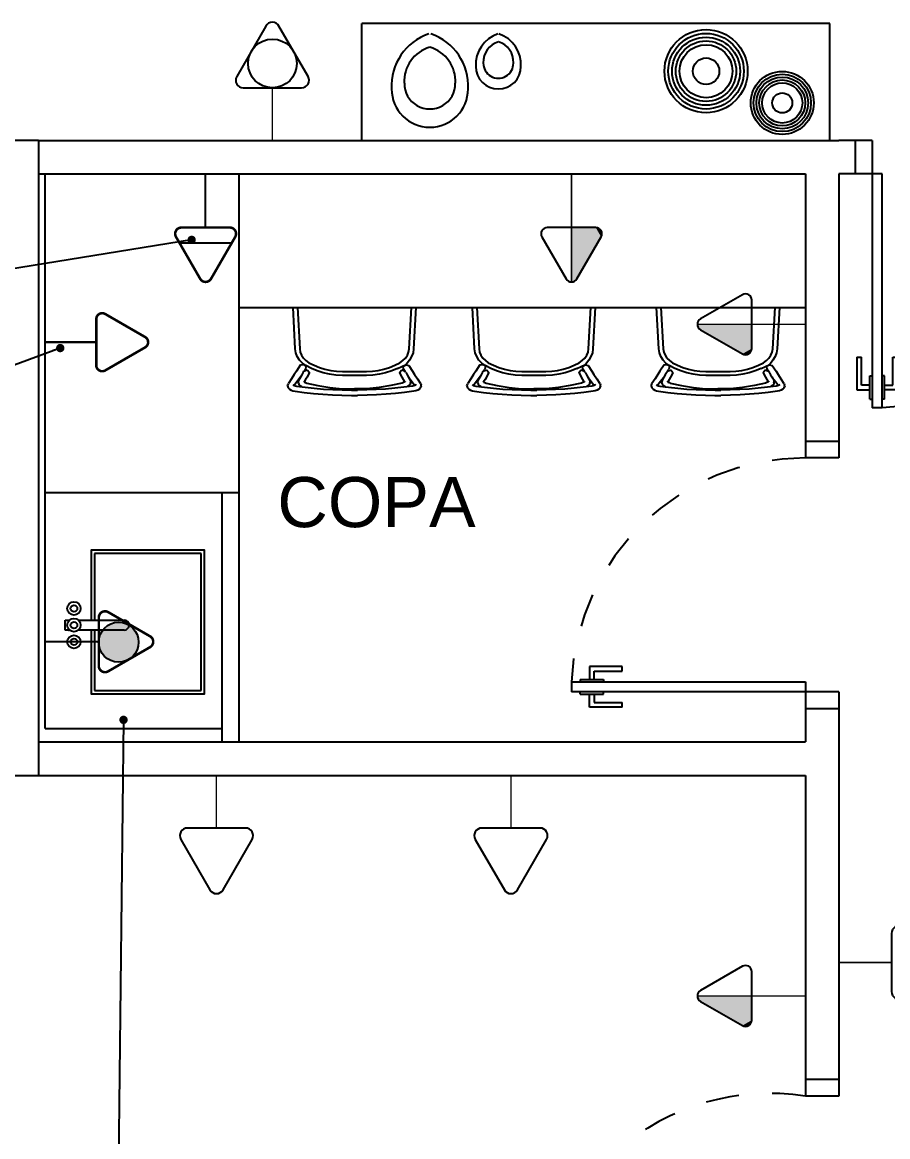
# Model space of a CAD drawing. Header units: millimetres. Extents: x 7034 to 7235, y -465 to -380.
# Drawn here: x 7108.85 to 7111.44, y -412.035 to -408.699 of the extents above; entities that cross this region are included whole.
import ezdxf

# ---------------------------------------------------------------- set-up
doc = ezdxf.new("R2010")
doc.units = ezdxf.units.MM
doc.header["$LTSCALE"] = 0.005
doc.linetypes.add('CONTINUO', pattern=[0])
doc.linetypes.add('DASHED', pattern=[19.05, 12.7, -6.35])
doc.layers.get('0').update_dxf_attribs({"linetype": 'CONTINUO'})
for name, color, linetype in [('- COTAS', 12, 'Continuous'), ('0-COTAS', 12, 'Continuous'), ('0-TOMADAS', 12, 'Continuous'), ('252', 252, 'Continuous'), ('ARQ-PEITORIAL', 4, 'Continuous'), ('ARQ-TEXTO', 3, 'Continuous'), ('ARQ_ALVENARIA', 6, 'Continuous'), ('ARQ_ESQUADRIA', 5, 'Continuous'), ('ARQ_JANELAALTA', 150, 'DASHED'), ('ARQ_MOBILIARIO 1', 8, 'Continuous'), ('ARQ_MOBILIARIO 2', 252, 'Continuous'), ('ARQ_TXT_AMBIENTE', 3, 'Continuous')]:
    doc.layers.add(name, color=color, linetype=linetype)
doc.styles.add('50', font='ARIALN.TTF', dxfattribs={"height": 0.1})
doc.styles.get("Standard").update_dxf_attribs({"font": 'arial.ttf'})
doc.dimstyles.new('50', dxfattribs={"dimscale": 0, "dimtxt": 0.1, "dimasz": 0.025, "dimexe": 0.05, "dimexo": 0.05, "dimgap": 0.01, "dimtad": 1, "dimdec": 0, "dimlfac": 100, "dimzin": 0, "dimdsep": 46, "dimtxsty": '50', "dimblk": 'DOT', "dimcen": 0.02, "dimclrd": 1, "dimclre": 1, "dimclrt": 7, "dimadec": 0, "dimazin": 0, "dimtfac": 1, "dimtdec": 0, "dimtofl": 0, "dimtmove": 2, "dimatfit": 2, "dimldrblk": 'DOT', "dimfxl": 0.05, "dimtolj": 1, "dimtzin": 0, "dimlwd": -1, "dimarcsym": 0})
pattern_1 = [(0, (0, 0), (0, 6.985), [5.08, -1.905]), (90, (0, 0), (-6.985, 4e-16), [5.08, -1.905])]
pattern_2 = [(0, (-21.6255, 1e-13), (0, 6.985), [5.08, -1.905]), (90, (-21.6255, 1e-13), (-6.985, 4e-16), [5.08, -1.905])]

# ---------------------------------------------------------------- blocks, each defined once
blk = doc.blocks.new('TOMADA-H115')
blk.add_lwpolyline([(-0.066, 0.1461), (0.066, 0.1461, 0.57735), (0.0807, 0.1717), (0.0148, 0.2859, 0.57735), (-0.0148, 0.2859), (-0.0807, 0.1717, 0.57735)], format="xyb", close=True)
blk.add_lwpolyline([(-0.066, 0.1461), (0.066, 0.1461, 0.57735), (0.0807, 0.1717), (0.0148, 0.2859, 0.57735), (-0.0148, 0.2859), (-0.0807, 0.1717, 0.57735)], format="xyb", close=True)
at = {"const_width": 0.00374}
blk.add_lwpolyline([(0, 0.2945), (0, 0)], dxfattribs=at)
for points in [[(-0.066, 0.1461), (-0.0807, 0.1717), (0, 0.1461), (0, 0.2945)], [(-0.0807, 0.1717), (0, 0.2945), (-0.0148, 0.2859)], [(-0.081, 0.1552), (-0.0807, 0.1717), (-0.083, 0.1641)], [(-0.083, 0.1641), (-0.0807, 0.1717), (-0.0822, 0.1683)], [(-0.081, 0.1552), (-0.083, 0.1641), (-0.0827, 0.1597)], [(-0.066, 0.1461), (-0.0807, 0.1717), (-0.081, 0.1552)], [(-0.081, 0.1552), (-0.066, 0.1461), (-0.0742, 0.1482)], [(-0.081, 0.1552), (-0.0742, 0.1482), (-0.0782, 0.1513)], [(-0.0742, 0.1482), (-0.066, 0.1461), (-0.0702, 0.1466)]]:
    blk.add_solid(points)
blk = doc.blocks.new('TOMADA-H30')
blk.add_lwpolyline([(-0.1082, 0.1955), (0.1082, 0.1955, 0.57735), (0.1324, 0.2375), (0.0242, 0.4248, 0.57735), (-0.0242, 0.4248), (-0.1324, 0.2375, 0.57735)], format="xyb", close=True)
at = {"const_width": 0.005}
blk.add_lwpolyline([(0, 0.1955), (0, 0)], dxfattribs=at)
blk = doc.blocks.new('2541982')
at = {"layer": '0-TOMADAS', "xscale": 0.6451236243583418, "yscale": 0.6451236243583418, "zscale": 0.6451236243583418, "rotation": 270}
blk.add_blockref('TOMADA-H30', (3218.8519, 1440.9676), dxfattribs=at)
blk = doc.blocks.new('A$C37D84435')
at = {"layer": 'ARQ_TXT_AMBIENTE', "insert": (2.6316, -5.2771), "char_height": 0.15, "attachment_point": 1}
blk.add_mtext_dynamic_manual_height_columns('    COPA', width=2.72651, gutter_width=12.5, heights=[0], dxfattribs=at)
blk = doc.blocks.new('A$C133811AD')
at = {"layer": 'ARQ_ESQUADRIA'}
for p, q in [((0.6943, 1.3747), (0.6943, 1.3047)), ((0.6943, 1.3747), (0.7013, 1.3747)), ((0.7313, 1.4007), (0.7013, 1.4007)), ((0.7013, 0.7007), (0.7013, 1.4007)), ((0.7313, 1.4007), (0.7313, 0.7007)), ((0.7383, 1.3747), (0.7313, 1.3747)), ((0.7383, 1.3747), (0.7383, 1.3047)), ((0.6553, 1.3467), (0.6943, 1.3467)), ((0.6553, 1.2487), (0.6553, 1.3467)), ((0.7773, 1.3467), (0.7383, 1.3467)), ((0.7773, 1.2487), (0.7773, 1.3467)), ((0.6943, 1.3327), (0.6693, 1.3327)), ((0.6693, 1.3327), (0.6693, 1.2627)), ((0.6943, 1.3047), (0.7013, 1.3047)), ((0.7383, 1.3047), (0.7313, 1.3047)), ((0.7383, 1.3327), (0.7633, 1.3327)), ((0.7633, 1.3327), (0.7633, 1.2627)), ((0.6553, 1.2487), (0.6693, 1.2487)), ((0.6693, 1.2627), (0.6693, 1.2627)), ((0.6693, 1.2627), (0.6693, 1.2487)), ((0.7633, 1.2627), (0.7633, 1.2487)), ((0.7633, 1.2627), (0.7633, 1.2627)), ((0.7633, 1.2487), (0.7773, 1.2487)), ((0.7013, 0.7007), (0.6513, 0.7007)), ((0.7013, 0.6007), (0.7013, 0.7007)), ((0.7313, 0.7007), (0.7013, 0.7007)), ((1.4013, 0.6007), (1.4013, 0.7007)), ((1.4513, 0.7007), (1.4013, 0.7007)), ((0.7013, 0.6007), (0.6513, 0.6007)), ((1.4513, 0.6007), (1.4013, 0.6007))]:
    blk.add_line(p, q, dxfattribs=at)
at = {"layer": 'ARQ_JANELAALTA'}
blk.add_arc((0.7007, 0.7007), 0.7007, 0, 87.4911, dxfattribs=at)
blk = doc.blocks.new('_DOT')
at = {"color": 0, "linetype": 'ByBlock'}
blk.add_line((-0.5, 0), (-1, 0), dxfattribs=at)
at = {"color": 0, "linetype": 'ByBlock', "const_width": 0.5}
blk.add_lwpolyline([(-0.25, 0, 1), (0.25, 0, 1)], format="xyb", close=True, dxfattribs=at)
blk = doc.blocks.new('DOT')
at = {"layer": 'ARQ-TEXTO', "color": 0, "linetype": 'ByBlock'}
blk.add_line((-0.5, 0), (-1, 0), dxfattribs=at)
at = {"layer": 'ARQ-TEXTO', "color": 0, "linetype": 'ByBlock', "const_width": 0.5}
blk.add_lwpolyline([(-0.25, 0, 1), (0.25, 0, 1)], format="xyb", close=True, dxfattribs=at)

msp = doc.modelspace()

# ---------------------------------------------------------------- hatches: boundary and pattern name
at = {"layer": '- COTAS'}
h = msp.add_hatch(dxfattribs=at)
h.set_pattern_fill('ANGLE', color=256)
h.set_pattern_definition(pattern_1)
h.paths.add_polyline_path([(7109.499, -410.6242), (7109.449, -410.5953), (7109.449, -410.7111), (7109.499, -410.6822)])
h.paths.add_polyline_path([(7109.5224, -410.6378), (7109.499, -410.6242), (7109.499, -410.6822), (7109.5224, -410.6687, 0.57735)])
at = {"layer": '0-TOMADAS'}
h = msp.add_hatch(dxfattribs=at)
h.set_pattern_fill('ANGLE', color=256)
h.set_pattern_definition([(0, (-43.004, -2.353), (0, 6.985), [5.08, -1.905]), (90, (-43.004, -2.353), (-6.985, 4e-16), [5.08, -1.905])])
h.paths.add_polyline_path([(7109.2809, -409.2515, 0.57735), (7109.2169, -409.2884), (7109.2169, -409.6181, 0.57735), (7109.2809, -409.655), (7109.5664, -409.4901, 0.57735), (7109.5664, -409.4163)])
h = msp.add_hatch(dxfattribs=at)
h.set_pattern_fill('ANGLE', color=256)
h.set_pattern_definition(pattern_2)
h.paths.add_polyline_path([(7109.4876, -409.3417, 0.57735), (7109.4713, -409.3136), (7109.3266, -409.3136, 0.57735), (7109.3104, -409.3417), (7109.3212, -409.3604), (7109.4767, -409.3604)])
h = msp.add_hatch(dxfattribs=at)
h.set_pattern_fill('ANGLE', color=256)
h.set_pattern_definition(pattern_1)
h.paths.add_polyline_path([(7109.4876, -409.3417, 0.57735), (7109.4713, -409.3136), (7109.3266, -409.3136, 0.57735), (7109.3104, -409.3417), (7109.3212, -409.3604), (7109.4767, -409.3604)])
h = msp.add_hatch(dxfattribs=at)
h.set_pattern_fill('ANGLE', color=256)
h.set_pattern_definition(pattern_1)
h.paths.add_polyline_path([(7109.218, -409.6214), (7109.0985, -409.5524, 0.57735), (7109.0717, -409.5679), (7109.0717, -409.7058, 0.57735), (7109.0985, -409.7213), (7109.218, -409.6523, 0.57735)])
h = msp.add_hatch(dxfattribs=at)
h.set_pattern_fill('ANGLE', color=256)
h.set_pattern_definition([(360, (0.02, -0.2036), (-1e-11, 6.985), [5.08, -1.905]), (90, (0.02, -0.2036), (-6.985, -1e-11), [5.08, -1.905])])
h.paths.add_polyline_path([(7109.218, -409.6414), (7109.0985, -409.5724, 0.57735), (7109.0717, -409.5879), (7109.0717, -409.7258, 0.57735), (7109.0985, -409.7413), (7109.218, -409.6723, 0.57735)])
h = msp.add_hatch(dxfattribs=at)
h.set_pattern_fill('ANGLE', color=256)
h.set_pattern_definition(pattern_2)
h.paths.add_polyline_path([(7109.0985, -409.5724, 0.57735), (7109.0717, -409.5879), (7109.0717, -409.7258, 0.57735), (7109.0985, -409.7413), (7109.218, -409.6723, 0.57735), (7109.218, -409.6414)])
h = msp.add_hatch(dxfattribs=at)
h.set_pattern_fill('ANGLE', color=256)
h.set_pattern_definition(pattern_1)
h.paths.add_polyline_path([(7109.218, -409.6414), (7109.0985, -409.5724, 0.57735), (7109.0717, -409.5879), (7109.0717, -409.7258, 0.57735), (7109.0985, -409.7413), (7109.218, -409.6723, 0.57735)])
h = msp.add_hatch(color=256, dxfattribs=at)
h.dxf.hatch_style = 1
edge = h.paths.add_edge_path()
edge.add_arc((7109.1386, -410.5546), 0.0599, 0, 360)
h = msp.add_hatch(dxfattribs=at)
h.set_pattern_fill('ANGLE', color=256)
h.set_pattern_definition([(0, (0.3245, -1.2), (0, 6.985), [5.08, -1.905]), (90, (0.3245, -1.2), (-6.985, 4e-16), [5.08, -1.905])])
h.paths.add_polyline_path([(7109.5224, -410.6378), (7109.4029, -410.5688, 0.57735), (7109.3762, -410.5842), (7109.3762, -410.7222, 0.57735), (7109.4029, -410.7377), (7109.5224, -410.6687, 0.57735)])

# ---------------------------------------------------------------- linework, layer by layer
for p, q in [((7109.399, -409.3136), (7109.399, -409.1532)), ((7109.4767, -409.3604), (7109.3212, -409.3604)), ((7109.0793, -410.5532), (7108.919, -410.5532))]:
    msp.add_line(p, q, dxfattribs=at)
at = {"layer": '0-TOMADAS', "const_width": 0.00762}
for points in [[(7109.4713, -409.3136), (7109.3266, -409.3136, 0.57735), (7109.3104, -409.3417), (7109.3827, -409.467, 0.57735), (7109.4152, -409.467), (7109.4876, -409.3417, 0.57735)], [(7109.4713, -409.3136), (7109.3266, -409.3136, 0.57735), (7109.3104, -409.3417), (7109.3827, -409.467, 0.57735), (7109.4152, -409.467), (7109.4876, -409.3417, 0.57735)], [(7109.0717, -409.5879), (7109.0717, -409.7258, 0.57735), (7109.0985, -409.7413), (7109.218, -409.6723, 0.57735), (7109.218, -409.6414), (7109.0985, -409.5724, 0.57735)], [(7109.0717, -409.5879), (7109.0717, -409.7258, 0.57735), (7109.0985, -409.7413), (7109.218, -409.6723, 0.57735), (7109.218, -409.6414), (7109.0985, -409.5724, 0.57735)], [(7109.0793, -410.4808), (7109.0793, -410.6256, 0.57735), (7109.1074, -410.6418), (7109.2328, -410.5694, 0.57735), (7109.2328, -410.537), (7109.1074, -410.4646, 0.57735)]]:
    msp.add_lwpolyline(points, format="xyb", close=True, dxfattribs=at)
msp.add_lwpolyline([(7109.0679, -409.6568), (7108.919, -409.6568)], dxfattribs=at)
at = {"layer": '0-TOMADAS'}
for centre, radius in [((7109.599, -408.8226), 0.0729), ((7109.1386, -410.5546), 0.0599)]:
    msp.add_circle(centre, radius, dxfattribs=at)
at = {"layer": '252'}
for centre, radius in [((7110.8966, -408.8458), 0.1244), ((7110.8966, -408.8458), 0.1131), ((7110.8966, -408.8458), 0.1018), ((7110.8966, -408.8458), 0.0905), ((7110.8966, -408.8458), 0.0792), ((7110.8966, -408.8458), 0.0396), ((7111.1247, -408.9407), 0.0944), ((7111.1247, -408.9407), 0.0859), ((7111.1247, -408.9407), 0.0773), ((7111.1247, -408.9407), 0.0687), ((7111.1247, -408.9407), 0.0601), ((7111.1247, -408.9407), 0.03)]:
    msp.add_circle(centre, radius, dxfattribs=at)
for centre, radius, start, end in [((7110.1207, -408.8904), 0.1654, 108.9896, 182.9154), ((7110.0193, -408.8904), 0.1654, 357.0846, 71.0104), ((7110.3051, -408.8265), 0.0977, 108.9896, 182.9154), ((7110.293, -408.8179), 0.063, 106.4223, 183.0125), ((7110.2573, -408.8179), 0.063, 356.9875, 73.5777), ((7110.2452, -408.8265), 0.0977, 357.0846, 71.0104), ((7110.1001, -408.876), 0.1066, 106.4223, 183.0125), ((7110.0399, -408.876), 0.1066, 356.9875, 73.5777), ((7110.2751, -408.8218), 0.0451, 179.297, 0.703), ((7110.2751, -408.8314), 0.0676, 180, 0), ((7110.07, -408.8825), 0.0763, 179.297, 0.703), ((7110.07, -408.8989), 0.1145, 180, 0)]:
    msp.add_arc(centre, radius, start, end, dxfattribs=at)
at = {"layer": 'ARQ-PEITORIAL'}
for p, q in [((7108.899, -409.0532), (7111.294, -409.0532)), ((7108.899, -409.1532), (7111.194, -409.1532)), ((7108.919, -409.1532), (7109.4775, -409.1532)), ((7111.194, -409.1532), (7111.194, -409.9532)), ((7111.294, -409.1532), (7111.294, -409.9532)), ((7111.344, -409.1532), (7111.294, -409.1532)), ((7111.194, -409.9532), (7111.294, -409.9532)), ((7111.194, -410.7532), (7111.194, -410.8532)), ((7108.899, -410.8532), (7111.194, -410.8532)), ((7108.899, -410.9532), (7111.194, -410.9532)), ((7111.194, -410.9532), (7111.194, -411.8632)), ((7111.294, -411.8632), (7111.194, -411.8632))]:
    msp.add_line(p, q, dxfattribs=at)
for points in [[(7111.344, -409.0532), (7111.294, -409.0532)], [(7111.344, -409.1532), (7111.344, -409.0532)], [(7111.194, -410.7532), (7111.294, -410.7532), (7111.294, -411.0032), (7111.294, -411.8632)]]:
    msp.add_lwpolyline(points, dxfattribs=at)
at = {"layer": 'ARQ_ALVENARIA'}
for p, q in [((7108.899, -409.0532), (7108.749, -409.0532)), ((7108.899, -409.0532), (7108.749, -409.0532)), ((7108.899, -409.0532), (7108.899, -410.9532)), ((7107.669, -410.9532), (7108.899, -410.9532))]:
    msp.add_line(p, q, dxfattribs=at)
at = {"layer": 'ARQ_ESQUADRIA'}
for p, q in [((7111.194, -409.9532), (7111.194, -410.0032)), ((7111.294, -409.9532), (7111.294, -410.0032)), ((7111.294, -410.0032), (7111.194, -410.0032)), ((7110.5479, -410.6272), (7110.5479, -410.6662)), ((7110.6459, -410.6272), (7110.5479, -410.6272)), ((7110.5619, -410.6412), (7110.6319, -410.6412)), ((7110.5619, -410.6662), (7110.5619, -410.6412)), ((7110.6319, -410.6412), (7110.6459, -410.6412)), ((7110.6459, -410.6412), (7110.6459, -410.6272)), ((7110.494, -410.6732), (7110.494, -410.7032)), ((7110.494, -410.6732), (7111.194, -410.6732)), ((7110.5199, -410.6662), (7110.5199, -410.6732)), ((7110.5199, -410.6662), (7110.5899, -410.6662)), ((7110.5899, -410.6662), (7110.5899, -410.6732)), ((7111.194, -410.6732), (7111.194, -410.7032)), ((7111.194, -410.7032), (7110.494, -410.7032)), ((7110.5199, -410.7102), (7110.5199, -410.7032)), ((7110.5199, -410.7102), (7110.5899, -410.7102)), ((7110.5479, -410.7492), (7110.5479, -410.7102)), ((7110.5619, -410.7102), (7110.5619, -410.7352)), ((7110.5899, -410.7102), (7110.5899, -410.7032)), ((7111.294, -410.7032), (7111.194, -410.7032)), ((7111.194, -410.7032), (7111.194, -410.7532)), ((7111.294, -410.7032), (7111.294, -410.7532)), ((7110.6459, -410.7492), (7110.5479, -410.7492)), ((7110.5619, -410.7352), (7110.6319, -410.7352)), ((7110.6319, -410.7352), (7110.6459, -410.7352)), ((7110.6459, -410.7492), (7110.6459, -410.7352)), ((7111.194, -411.8632), (7111.194, -411.9132)), ((7111.294, -411.8632), (7111.294, -411.9132)), ((7111.294, -411.9132), (7111.194, -411.9132))]:
    msp.add_line(p, q, dxfattribs=at)
at = {"layer": 'ARQ_JANELAALTA'}
for centre, radius, start, end in [((7111.194, -410.7039), 0.7007, 90, 177.4911), ((7111.0871, -412.5982), 0.6933, 81.1321, 181.2398)]:
    msp.add_arc(centre, radius, start, end, dxfattribs=at)
at = {"layer": 'ARQ_MOBILIARIO 1', "linetype": 'Continuous'}
for p, q in [((7111.2669, -408.7032), (7109.8669, -408.7032)), ((7108.919, -410.8132), (7108.919, -409.1532)), ((7109.499, -410.8532), (7109.499, -409.1532)), ((7109.499, -409.5532), (7111.194, -409.5532)), ((7108.919, -410.1065), (7109.499, -410.1065)), ((7109.449, -410.8532), (7109.449, -410.1065))]:
    msp.add_line(p, q, dxfattribs=at)
for points in [[(7109.8669, -409.0532), (7109.8669, -408.7032)], [(7111.2669, -409.0532), (7111.2669, -408.7032)], [(7108.919, -410.8132), (7109.449, -410.8132)]]:
    msp.add_lwpolyline(points, dxfattribs=at)
at = {"layer": 'ARQ_MOBILIARIO 2'}
for p, q in [((7109.6673, -409.677), (7109.6605, -409.5532)), ((7109.6738, -409.5532), (7109.6805, -409.6764)), ((7110.0083, -409.6764), (7110.0151, -409.5532)), ((7110.0284, -409.5532), (7110.0216, -409.677)), ((7110.204, -409.677), (7110.1972, -409.5532)), ((7110.2105, -409.5532), (7110.2173, -409.6764)), ((7110.545, -409.6764), (7110.5518, -409.5532)), ((7110.5651, -409.5532), (7110.5583, -409.677)), ((7110.7551, -409.677), (7110.7483, -409.5532)), ((7110.7616, -409.5532), (7110.7684, -409.6764)), ((7111.0962, -409.6764), (7111.103, -409.5532)), ((7111.1163, -409.5532), (7111.1094, -409.677)), ((7109.6692, -409.6887), (7109.6673, -409.677)), ((7109.6734, -409.6998), (7109.6692, -409.6887)), ((7109.6805, -409.6764), (7109.6822, -409.6863)), ((7109.6822, -409.6863), (7109.686, -409.6958)), ((7110.0029, -409.6958), (7110.0066, -409.6863)), ((7110.0066, -409.6863), (7110.0083, -409.6764)), ((7110.0197, -409.6887), (7110.0154, -409.6998)), ((7110.0216, -409.677), (7110.0197, -409.6887)), ((7110.2059, -409.6887), (7110.204, -409.677)), ((7110.2102, -409.6998), (7110.2059, -409.6887)), ((7110.2173, -409.6764), (7110.2189, -409.6863)), ((7110.2189, -409.6863), (7110.2227, -409.6958)), ((7110.5396, -409.6958), (7110.5434, -409.6863)), ((7110.5434, -409.6863), (7110.545, -409.6764)), ((7110.5564, -409.6887), (7110.5522, -409.6998)), ((7110.5583, -409.677), (7110.5564, -409.6887)), ((7110.757, -409.6887), (7110.7551, -409.677)), ((7110.7613, -409.6998), (7110.757, -409.6887)), ((7110.7684, -409.6764), (7110.7701, -409.6863)), ((7110.7701, -409.6863), (7110.7739, -409.6958)), ((7111.0907, -409.6958), (7111.0945, -409.6863)), ((7111.0945, -409.6863), (7111.0962, -409.6764)), ((7111.1076, -409.6887), (7111.1033, -409.6998)), ((7111.1094, -409.677), (7111.1076, -409.6887)), ((7109.6832, -409.725), (7109.6706, -409.7436)), ((7109.68, -409.7101), (7109.6734, -409.6998)), ((7109.6885, -409.7191), (7109.68, -409.7101)), ((7109.6832, -409.725), (7109.6926, -409.7233)), ((7109.686, -409.6958), (7109.6918, -409.7045)), ((7109.6987, -409.727), (7109.6885, -409.7191)), ((7109.6918, -409.7045), (7109.6993, -409.7119)), ((7109.6926, -409.7233), (7109.6994, -409.7293)), ((7109.6993, -409.7119), (7109.7082, -409.7182)), ((7109.7082, -409.7182), (7109.7235, -409.7258)), ((7109.9653, -409.7258), (7109.9806, -409.7182)), ((7109.9735, -409.7354), (7109.9994, -409.7231)), ((7109.9806, -409.7182), (7109.9895, -409.7119)), ((7109.9895, -409.7119), (7109.9971, -409.7045)), ((7109.9906, -409.7296), (7109.998, -409.7244)), ((7109.9971, -409.7045), (7110.0029, -409.6958)), ((7109.998, -409.7244), (7110.007, -409.727)), ((7110.0089, -409.7101), (7109.9994, -409.7231)), ((7110.0154, -409.6998), (7110.0089, -409.7101)), ((7110.22, -409.725), (7110.2074, -409.7436)), ((7110.2167, -409.7101), (7110.2102, -409.6998)), ((7110.2253, -409.7191), (7110.2167, -409.7101)), ((7110.22, -409.725), (7110.2293, -409.7233)), ((7110.2227, -409.6958), (7110.2285, -409.7045)), ((7110.2354, -409.727), (7110.2253, -409.7191)), ((7110.2285, -409.7045), (7110.2361, -409.7119)), ((7110.2293, -409.7233), (7110.2362, -409.7293)), ((7110.2361, -409.7119), (7110.245, -409.7182)), ((7110.245, -409.7182), (7110.2603, -409.7258)), ((7110.5021, -409.7258), (7110.5174, -409.7182)), ((7110.5102, -409.7354), (7110.5362, -409.7231)), ((7110.5174, -409.7182), (7110.5263, -409.7119)), ((7110.5263, -409.7119), (7110.5338, -409.7045)), ((7110.5273, -409.7296), (7110.5347, -409.7244)), ((7110.5338, -409.7045), (7110.5396, -409.6958)), ((7110.5347, -409.7244), (7110.5437, -409.727)), ((7110.5456, -409.7101), (7110.5362, -409.7231)), ((7110.5522, -409.6998), (7110.5456, -409.7101)), ((7110.7711, -409.725), (7110.7585, -409.7436)), ((7110.7678, -409.7101), (7110.7613, -409.6998)), ((7110.7764, -409.7191), (7110.7678, -409.7101)), ((7110.7711, -409.725), (7110.7805, -409.7233)), ((7110.7739, -409.6958), (7110.7796, -409.7045)), ((7110.7866, -409.727), (7110.7764, -409.7191)), ((7110.7796, -409.7045), (7110.7872, -409.7119)), ((7110.7805, -409.7233), (7110.7873, -409.7293)), ((7110.7872, -409.7119), (7110.7961, -409.7182)), ((7110.7961, -409.7182), (7110.8114, -409.7258)), ((7111.0532, -409.7258), (7111.0685, -409.7182)), ((7111.0613, -409.7354), (7111.0873, -409.7231)), ((7111.0685, -409.7182), (7111.0774, -409.7119)), ((7111.0774, -409.7119), (7111.085, -409.7045)), ((7111.0785, -409.7296), (7111.0859, -409.7244)), ((7111.085, -409.7045), (7111.0907, -409.6958)), ((7111.0859, -409.7244), (7111.0948, -409.727)), ((7111.0968, -409.7101), (7111.0873, -409.7231)), ((7111.1033, -409.6998), (7111.0968, -409.7101)), ((7109.6644, -409.7535), (7109.6561, -409.7663)), ((7109.6706, -409.7436), (7109.6644, -409.7535)), ((7109.6867, -409.7543), (7109.6826, -409.7617)), ((7109.69, -409.7481), (7109.6867, -409.7543)), ((7109.6905, -409.7474), (7109.69, -409.7481)), ((7109.6905, -409.7474), (7109.693, -409.7433)), ((7109.693, -409.7433), (7109.7029, -409.7393)), ((7109.6938, -409.7422), (7109.6976, -409.7377)), ((7109.6994, -409.7293), (7109.6976, -409.7377)), ((7109.7154, -409.7354), (7109.6987, -409.727)), ((7109.7061, -409.7547), (7109.7026, -409.7612)), ((7109.7029, -409.7393), (7109.7095, -409.7471)), ((7109.7095, -409.7471), (7109.7061, -409.7547)), ((7109.7328, -409.7427), (7109.7154, -409.7354)), ((7109.7235, -409.7258), (7109.7396, -409.7322)), ((7109.751, -409.7485), (7109.7328, -409.7427)), ((7109.7396, -409.7322), (7109.7562, -409.7373)), ((7109.7698, -409.7527), (7109.751, -409.7485)), ((7109.7562, -409.7373), (7109.7733, -409.741)), ((7109.7889, -409.7552), (7109.7698, -409.7527)), ((7109.7733, -409.741), (7109.7907, -409.7433)), ((7109.8082, -409.7561), (7109.7889, -409.7552)), ((7109.7907, -409.7433), (7109.8082, -409.7443)), ((7109.8082, -409.7443), (7109.8806, -409.7443)), ((7109.8806, -409.7561), (7109.8082, -409.7561)), ((7109.8806, -409.7443), (7109.8982, -409.7433)), ((7109.8999, -409.7552), (7109.8806, -409.7561)), ((7109.8982, -409.7433), (7109.9156, -409.741)), ((7109.9191, -409.7527), (7109.8999, -409.7552)), ((7109.9156, -409.741), (7109.9326, -409.7373)), ((7109.9378, -409.7485), (7109.9191, -409.7527)), ((7109.9326, -409.7373), (7109.9493, -409.7322)), ((7109.956, -409.7427), (7109.9378, -409.7485)), ((7109.9493, -409.7322), (7109.9653, -409.7258)), ((7109.9735, -409.7354), (7109.956, -409.7427)), ((7109.9794, -409.7471), (7109.9859, -409.7393)), ((7109.9794, -409.7471), (7109.9827, -409.7547)), ((7109.9827, -409.7547), (7109.9862, -409.7612)), ((7109.9859, -409.7393), (7109.9959, -409.7433)), ((7109.9913, -409.7379), (7109.9906, -409.7296)), ((7109.9951, -409.7422), (7109.9913, -409.7379)), ((7109.9984, -409.7474), (7109.9959, -409.7433)), ((7109.9984, -409.7474), (7109.9988, -409.7481)), ((7109.9988, -409.7481), (7110.0021, -409.7543)), ((7110.0021, -409.7543), (7110.0063, -409.7617)), ((7110.007, -409.727), (7110.0182, -409.7436)), ((7110.0182, -409.7436), (7110.0245, -409.7535)), ((7110.0245, -409.7535), (7110.0328, -409.7663)), ((7110.2011, -409.7535), (7110.1928, -409.7663)), ((7110.2074, -409.7436), (7110.2011, -409.7535)), ((7110.2235, -409.7543), (7110.2193, -409.7617)), ((7110.2268, -409.7481), (7110.2235, -409.7543)), ((7110.2272, -409.7474), (7110.2268, -409.7481)), ((7110.2272, -409.7474), (7110.2297, -409.7433)), ((7110.2297, -409.7433), (7110.2397, -409.7393)), ((7110.2305, -409.7422), (7110.2344, -409.7377)), ((7110.2362, -409.7293), (7110.2344, -409.7377)), ((7110.2521, -409.7354), (7110.2354, -409.727)), ((7110.2429, -409.7547), (7110.2394, -409.7612)), ((7110.2397, -409.7393), (7110.2462, -409.7471)), ((7110.2462, -409.7471), (7110.2429, -409.7547)), ((7110.2696, -409.7427), (7110.2521, -409.7354)), ((7110.2603, -409.7258), (7110.2763, -409.7322)), ((7110.2878, -409.7485), (7110.2696, -409.7427)), ((7110.2763, -409.7322), (7110.293, -409.7373)), ((7110.3065, -409.7527), (7110.2878, -409.7485)), ((7110.293, -409.7373), (7110.31, -409.741)), ((7110.3257, -409.7552), (7110.3065, -409.7527)), ((7110.31, -409.741), (7110.3274, -409.7433)), ((7110.345, -409.7561), (7110.3257, -409.7552)), ((7110.3274, -409.7433), (7110.345, -409.7443)), ((7110.345, -409.7443), (7110.4174, -409.7443)), ((7110.4174, -409.7561), (7110.345, -409.7561)), ((7110.4174, -409.7443), (7110.4349, -409.7433)), ((7110.4367, -409.7552), (7110.4174, -409.7561)), ((7110.4349, -409.7433), (7110.4523, -409.741)), ((7110.4558, -409.7527), (7110.4367, -409.7552)), ((7110.4523, -409.741), (7110.4694, -409.7373)), ((7110.4746, -409.7485), (7110.4558, -409.7527)), ((7110.4694, -409.7373), (7110.486, -409.7322)), ((7110.4927, -409.7427), (7110.4746, -409.7485)), ((7110.486, -409.7322), (7110.5021, -409.7258)), ((7110.5102, -409.7354), (7110.4927, -409.7427)), ((7110.5161, -409.7471), (7110.5227, -409.7393)), ((7110.5161, -409.7471), (7110.5195, -409.7547)), ((7110.5195, -409.7547), (7110.523, -409.7612)), ((7110.5227, -409.7393), (7110.5326, -409.7433)), ((7110.528, -409.7379), (7110.5273, -409.7296)), ((7110.5318, -409.7422), (7110.528, -409.7379)), ((7110.5351, -409.7474), (7110.5326, -409.7433)), ((7110.5351, -409.7474), (7110.5356, -409.7481)), ((7110.5356, -409.7481), (7110.5389, -409.7543)), ((7110.5389, -409.7543), (7110.543, -409.7617)), ((7110.5437, -409.727), (7110.555, -409.7436)), ((7110.555, -409.7436), (7110.5612, -409.7535)), ((7110.5612, -409.7535), (7110.5695, -409.7663)), ((7110.7522, -409.7535), (7110.744, -409.7663)), ((7110.7585, -409.7436), (7110.7522, -409.7535)), ((7110.7746, -409.7543), (7110.7704, -409.7617)), ((7110.7779, -409.7481), (7110.7746, -409.7543)), ((7110.7784, -409.7474), (7110.7779, -409.7481)), ((7110.7784, -409.7474), (7110.7809, -409.7433)), ((7110.7809, -409.7433), (7110.7908, -409.7393)), ((7110.7816, -409.7422), (7110.7855, -409.7377)), ((7110.7873, -409.7293), (7110.7855, -409.7377)), ((7110.8033, -409.7354), (7110.7866, -409.727)), ((7110.794, -409.7547), (7110.7905, -409.7612)), ((7110.7908, -409.7393), (7110.7973, -409.7471)), ((7110.7973, -409.7471), (7110.794, -409.7547)), ((7110.8207, -409.7427), (7110.8033, -409.7354)), ((7110.8114, -409.7258), (7110.8275, -409.7322)), ((7110.8389, -409.7485), (7110.8207, -409.7427)), ((7110.8275, -409.7322), (7110.8441, -409.7373)), ((7110.8577, -409.7527), (7110.8389, -409.7485)), ((7110.8441, -409.7373), (7110.8612, -409.741)), ((7110.8768, -409.7552), (7110.8577, -409.7527)), ((7110.8612, -409.741), (7110.8785, -409.7433)), ((7110.8961, -409.7561), (7110.8768, -409.7552)), ((7110.8785, -409.7433), (7110.8961, -409.7443)), ((7110.8961, -409.7443), (7110.9685, -409.7443)), ((7110.9685, -409.7561), (7110.8961, -409.7561)), ((7110.9685, -409.7443), (7110.9861, -409.7433)), ((7110.9878, -409.7552), (7110.9685, -409.7561)), ((7110.9861, -409.7433), (7111.0034, -409.741)), ((7111.0069, -409.7527), (7110.9878, -409.7552)), ((7111.0034, -409.741), (7111.0205, -409.7373)), ((7111.0257, -409.7485), (7111.0069, -409.7527)), ((7111.0205, -409.7373), (7111.0371, -409.7322)), ((7111.0439, -409.7427), (7111.0257, -409.7485)), ((7111.0371, -409.7322), (7111.0532, -409.7258)), ((7111.0613, -409.7354), (7111.0439, -409.7427)), ((7111.0673, -409.7471), (7111.0738, -409.7393)), ((7111.0673, -409.7471), (7111.0706, -409.7547)), ((7111.0706, -409.7547), (7111.0741, -409.7612)), ((7111.0738, -409.7393), (7111.0837, -409.7433)), ((7111.0792, -409.7379), (7111.0785, -409.7296)), ((7111.083, -409.7422), (7111.0792, -409.7379)), ((7111.0862, -409.7474), (7111.0837, -409.7433)), ((7111.0862, -409.7474), (7111.0867, -409.7481)), ((7111.0867, -409.7481), (7111.09, -409.7543)), ((7111.09, -409.7543), (7111.0942, -409.7617)), ((7111.0948, -409.727), (7111.1061, -409.7436)), ((7111.1061, -409.7436), (7111.1124, -409.7535)), ((7111.1124, -409.7535), (7111.1206, -409.7663)), ((7109.6444, -409.787), (7109.6451, -409.7842)), ((7109.6444, -409.787), (7109.6453, -409.79)), ((7109.6459, -409.7817), (7109.6451, -409.7842)), ((7109.6453, -409.79), (7109.6463, -409.793)), ((7109.6459, -409.7817), (7109.6468, -409.7806)), ((7109.6561, -409.7663), (7109.6468, -409.7806)), ((7109.6596, -409.7831), (7109.6618, -409.7851)), ((7109.6618, -409.7851), (7109.6634, -409.7861)), ((7109.6634, -409.7861), (7109.6665, -409.7872)), ((7109.6717, -409.7752), (7109.6635, -409.7861)), ((7109.6665, -409.7872), (7109.6705, -409.7884)), ((7109.6705, -409.7884), (7109.6966, -409.7917)), ((7109.6809, -409.7632), (7109.6717, -409.7752)), ((7109.6771, -409.7715), (7109.6761, -409.7768)), ((7109.6769, -409.7795), (7109.6761, -409.7768)), ((7109.6769, -409.7795), (7109.6777, -409.7822)), ((7109.6826, -409.7617), (7109.6771, -409.7715)), ((7109.6777, -409.7822), (7109.6811, -409.7864)), ((7109.6837, -409.7597), (7109.6809, -409.7632)), ((7109.6811, -409.7864), (7109.6857, -409.7898)), ((7109.6857, -409.7898), (7109.6871, -409.7905)), ((7109.6931, -409.7735), (7109.6936, -409.7751)), ((7109.6936, -409.7751), (7109.694, -409.7755)), ((7109.694, -409.7755), (7109.6952, -409.7765)), ((7109.6984, -409.7688), (7109.6943, -409.7758)), ((7109.6952, -409.7765), (7109.698, -409.7777)), ((7109.6966, -409.7917), (7109.7238, -409.7946)), ((7109.698, -409.7777), (7109.7018, -409.779)), ((7109.7026, -409.7612), (7109.6984, -409.7688)), ((7109.7018, -409.779), (7109.7352, -409.7866)), ((7109.7352, -409.7866), (7109.7707, -409.7925)), ((7109.9536, -409.7866), (7109.9182, -409.7925)), ((7109.9871, -409.779), (7109.9536, -409.7866)), ((7109.9922, -409.7917), (7109.965, -409.7946)), ((7109.9862, -409.7612), (7109.9904, -409.7688)), ((7109.9909, -409.7777), (7109.9871, -409.779)), ((7109.9904, -409.7688), (7109.9945, -409.7758)), ((7109.9936, -409.7765), (7109.9909, -409.7777)), ((7110.0184, -409.7884), (7109.9922, -409.7917)), ((7109.9949, -409.7755), (7109.9936, -409.7765)), ((7109.9952, -409.7751), (7109.9949, -409.7755)), ((7109.9958, -409.7735), (7109.9952, -409.7751)), ((7110.0032, -409.7898), (7110.0017, -409.7905)), ((7110.0078, -409.7864), (7110.0032, -409.7898)), ((7110.0051, -409.7597), (7110.0079, -409.7632)), ((7110.0063, -409.7617), (7110.0118, -409.7715)), ((7110.0111, -409.7822), (7110.0078, -409.7864)), ((7110.0079, -409.7632), (7110.0172, -409.7752)), ((7110.012, -409.7795), (7110.0111, -409.7822)), ((7110.0118, -409.7715), (7110.0128, -409.7768)), ((7110.012, -409.7795), (7110.0128, -409.7768)), ((7110.0172, -409.7752), (7110.0254, -409.7861)), ((7110.0223, -409.7872), (7110.0184, -409.7884)), ((7110.0255, -409.7861), (7110.0223, -409.7872)), ((7110.0271, -409.7851), (7110.0255, -409.7861)), ((7110.0292, -409.7831), (7110.0271, -409.7851)), ((7110.0328, -409.7663), (7110.0421, -409.7806)), ((7110.043, -409.7817), (7110.0421, -409.7806)), ((7110.0425, -409.793), (7110.0435, -409.7903)), ((7110.043, -409.7817), (7110.0438, -409.7842)), ((7110.0444, -409.787), (7110.0435, -409.7903)), ((7110.0444, -409.787), (7110.0438, -409.7842)), ((7110.1812, -409.787), (7110.1818, -409.7842)), ((7110.1812, -409.787), (7110.182, -409.79)), ((7110.1826, -409.7817), (7110.1818, -409.7842)), ((7110.182, -409.79), (7110.1831, -409.793)), ((7110.1826, -409.7817), (7110.1835, -409.7806)), ((7110.1928, -409.7663), (7110.1835, -409.7806)), ((7110.1964, -409.7831), (7110.1985, -409.7851)), ((7110.1985, -409.7851), (7110.2001, -409.7861)), ((7110.2001, -409.7861), (7110.2033, -409.7872)), ((7110.2084, -409.7752), (7110.2002, -409.7861)), ((7110.2033, -409.7872), (7110.2072, -409.7884)), ((7110.2072, -409.7884), (7110.2334, -409.7917)), ((7110.2177, -409.7632), (7110.2084, -409.7752)), ((7110.2138, -409.7715), (7110.2128, -409.7768)), ((7110.2136, -409.7795), (7110.2128, -409.7768)), ((7110.2136, -409.7795), (7110.2145, -409.7822)), ((7110.2193, -409.7617), (7110.2138, -409.7715)), ((7110.2145, -409.7822), (7110.2178, -409.7864)), ((7110.2205, -409.7597), (7110.2177, -409.7632)), ((7110.2178, -409.7864), (7110.2224, -409.7898)), ((7110.2224, -409.7898), (7110.2239, -409.7905)), ((7110.2298, -409.7735), (7110.2304, -409.7751)), ((7110.2304, -409.7751), (7110.2307, -409.7755)), ((7110.2307, -409.7755), (7110.232, -409.7765)), ((7110.2352, -409.7688), (7110.2311, -409.7758)), ((7110.232, -409.7765), (7110.2347, -409.7777)), ((7110.2334, -409.7917), (7110.2606, -409.7946)), ((7110.2347, -409.7777), (7110.2385, -409.779)), ((7110.2394, -409.7612), (7110.2352, -409.7688)), ((7110.2385, -409.779), (7110.272, -409.7866)), ((7110.272, -409.7866), (7110.3074, -409.7925)), ((7110.4904, -409.7866), (7110.4549, -409.7925)), ((7110.5238, -409.779), (7110.4904, -409.7866)), ((7110.529, -409.7917), (7110.5018, -409.7946)), ((7110.523, -409.7612), (7110.5272, -409.7688)), ((7110.5276, -409.7777), (7110.5238, -409.779)), ((7110.5272, -409.7688), (7110.5313, -409.7758)), ((7110.5304, -409.7765), (7110.5276, -409.7777)), ((7110.5551, -409.7884), (7110.529, -409.7917)), ((7110.5316, -409.7755), (7110.5304, -409.7765)), ((7110.532, -409.7751), (7110.5316, -409.7755)), ((7110.5325, -409.7735), (7110.532, -409.7751)), ((7110.5399, -409.7898), (7110.5385, -409.7905)), ((7110.5445, -409.7864), (7110.5399, -409.7898)), ((7110.5419, -409.7597), (7110.5447, -409.7632)), ((7110.543, -409.7617), (7110.5485, -409.7715)), ((7110.5479, -409.7822), (7110.5445, -409.7864)), ((7110.5447, -409.7632), (7110.5539, -409.7752)), ((7110.5487, -409.7795), (7110.5479, -409.7822)), ((7110.5485, -409.7715), (7110.5495, -409.7768)), ((7110.5487, -409.7795), (7110.5495, -409.7768)), ((7110.5539, -409.7752), (7110.5621, -409.7861)), ((7110.5591, -409.7872), (7110.5551, -409.7884)), ((7110.5622, -409.7861), (7110.5591, -409.7872)), ((7110.5638, -409.7851), (7110.5622, -409.7861)), ((7110.566, -409.7831), (7110.5638, -409.7851)), ((7110.5695, -409.7663), (7110.5788, -409.7806)), ((7110.5797, -409.7817), (7110.5788, -409.7806)), ((7110.5793, -409.793), (7110.5802, -409.7903)), ((7110.5797, -409.7817), (7110.5805, -409.7842)), ((7110.5812, -409.787), (7110.5802, -409.7903)), ((7110.5812, -409.787), (7110.5805, -409.7842)), ((7110.7323, -409.787), (7110.733, -409.7842)), ((7110.7323, -409.787), (7110.7331, -409.79)), ((7110.7337, -409.7817), (7110.733, -409.7842)), ((7110.7331, -409.79), (7110.7342, -409.793)), ((7110.7337, -409.7817), (7110.7347, -409.7806)), ((7110.744, -409.7663), (7110.7347, -409.7806)), ((7110.7475, -409.7831), (7110.7497, -409.7851)), ((7110.7497, -409.7851), (7110.7512, -409.7861)), ((7110.7512, -409.7861), (7110.7544, -409.7872)), ((7110.7595, -409.7752), (7110.7514, -409.7861)), ((7110.7544, -409.7872), (7110.7584, -409.7884)), ((7110.7584, -409.7884), (7110.7845, -409.7917)), ((7110.7688, -409.7632), (7110.7595, -409.7752)), ((7110.7649, -409.7715), (7110.764, -409.7768)), ((7110.7648, -409.7795), (7110.764, -409.7768)), ((7110.7648, -409.7795), (7110.7656, -409.7822)), ((7110.7704, -409.7617), (7110.7649, -409.7715)), ((7110.7656, -409.7822), (7110.769, -409.7864)), ((7110.7716, -409.7597), (7110.7688, -409.7632)), ((7110.769, -409.7864), (7110.7736, -409.7898)), ((7110.7736, -409.7898), (7110.775, -409.7905)), ((7110.781, -409.7735), (7110.7815, -409.7751)), ((7110.7815, -409.7751), (7110.7818, -409.7755)), ((7110.7818, -409.7755), (7110.7831, -409.7765)), ((7110.7863, -409.7688), (7110.7822, -409.7758)), ((7110.7831, -409.7765), (7110.7858, -409.7777)), ((7110.7845, -409.7917), (7110.8117, -409.7946)), ((7110.7858, -409.7777), (7110.7896, -409.779)), ((7110.7905, -409.7612), (7110.7863, -409.7688)), ((7110.7896, -409.779), (7110.8231, -409.7866)), ((7110.8231, -409.7866), (7110.8586, -409.7925)), ((7111.0415, -409.7866), (7111.006, -409.7925)), ((7111.0749, -409.779), (7111.0415, -409.7866)), ((7111.0801, -409.7917), (7111.0529, -409.7946)), ((7111.0741, -409.7612), (7111.0783, -409.7688)), ((7111.0788, -409.7777), (7111.0749, -409.779)), ((7111.0783, -409.7688), (7111.0824, -409.7758)), ((7111.0815, -409.7765), (7111.0788, -409.7777)), ((7111.1062, -409.7884), (7111.0801, -409.7917)), ((7111.0828, -409.7755), (7111.0815, -409.7765)), ((7111.0831, -409.7751), (7111.0828, -409.7755)), ((7111.0836, -409.7735), (7111.0831, -409.7751)), ((7111.091, -409.7898), (7111.0896, -409.7905)), ((7111.0956, -409.7864), (7111.091, -409.7898)), ((7111.093, -409.7597), (7111.0958, -409.7632)), ((7111.0942, -409.7617), (7111.0996, -409.7715)), ((7111.099, -409.7822), (7111.0956, -409.7864)), ((7111.0958, -409.7632), (7111.1051, -409.7752)), ((7111.0998, -409.7795), (7111.099, -409.7822)), ((7111.0996, -409.7715), (7111.1006, -409.7768)), ((7111.0998, -409.7795), (7111.1006, -409.7768)), ((7111.1051, -409.7752), (7111.1132, -409.7861)), ((7111.1102, -409.7872), (7111.1062, -409.7884)), ((7111.1134, -409.7861), (7111.1102, -409.7872)), ((7111.1149, -409.7851), (7111.1134, -409.7861)), ((7111.1171, -409.7831), (7111.1149, -409.7851)), ((7111.1206, -409.7663), (7111.1299, -409.7806)), ((7111.1308, -409.7817), (7111.1299, -409.7806)), ((7111.1304, -409.793), (7111.1314, -409.7903)), ((7111.1308, -409.7817), (7111.1316, -409.7842)), ((7111.1323, -409.787), (7111.1314, -409.7903)), ((7111.1323, -409.787), (7111.1316, -409.7842)), ((7109.6463, -409.793), (7109.6502, -409.7971)), ((7109.6502, -409.7971), (7109.655, -409.8)), ((7109.655, -409.8), (7109.6604, -409.802)), ((7109.6604, -409.802), (7109.6666, -409.8038)), ((7109.6666, -409.8038), (7109.6943, -409.8073)), ((7109.6943, -409.8073), (7109.7219, -409.8103)), ((7109.7219, -409.8103), (7109.7499, -409.8127)), ((7109.7238, -409.7946), (7109.7514, -409.797)), ((7109.7499, -409.8127), (7109.7783, -409.8145)), ((7109.7514, -409.797), (7109.7793, -409.7987)), ((7109.7707, -409.7925), (7109.8072, -409.7959)), ((7109.7783, -409.8145), (7109.8069, -409.8155)), ((7109.7793, -409.7987), (7109.8074, -409.7998)), ((7109.8069, -409.8155), (7109.8355, -409.8159)), ((7109.8072, -409.7959), (7109.8444, -409.7967)), ((7109.8074, -409.7998), (7109.8356, -409.8002)), ((7109.8355, -409.8159), (7109.8533, -409.8159)), ((7109.8356, -409.8002), (7109.8532, -409.8002)), ((7109.8816, -409.7959), (7109.8444, -409.7967)), ((7109.8815, -409.7998), (7109.8532, -409.8002)), ((7109.882, -409.8155), (7109.8533, -409.8159)), ((7109.9096, -409.7987), (7109.8815, -409.7998)), ((7109.9182, -409.7925), (7109.8816, -409.7959)), ((7109.9106, -409.8145), (7109.882, -409.8155)), ((7109.9375, -409.797), (7109.9096, -409.7987)), ((7109.9389, -409.8127), (7109.9106, -409.8145)), ((7109.965, -409.7946), (7109.9375, -409.797)), ((7109.967, -409.8103), (7109.9389, -409.8127)), ((7109.9946, -409.8073), (7109.967, -409.8103)), ((7110.0222, -409.8038), (7109.9946, -409.8073)), ((7110.0284, -409.802), (7110.0222, -409.8038)), ((7110.0338, -409.8), (7110.0284, -409.802)), ((7110.0386, -409.7971), (7110.0338, -409.8)), ((7110.0425, -409.793), (7110.0386, -409.7971)), ((7110.1831, -409.793), (7110.187, -409.7971)), ((7110.187, -409.7971), (7110.1918, -409.8)), ((7110.1918, -409.8), (7110.1972, -409.802)), ((7110.1972, -409.802), (7110.2034, -409.8038)), ((7110.2034, -409.8038), (7110.231, -409.8073)), ((7110.231, -409.8073), (7110.2586, -409.8103)), ((7110.2586, -409.8103), (7110.2867, -409.8127)), ((7110.2606, -409.7946), (7110.2881, -409.797)), ((7110.2867, -409.8127), (7110.315, -409.8145)), ((7110.2881, -409.797), (7110.316, -409.7987)), ((7110.3074, -409.7925), (7110.344, -409.7959)), ((7110.315, -409.8145), (7110.3436, -409.8155)), ((7110.316, -409.7987), (7110.3441, -409.7998)), ((7110.3436, -409.8155), (7110.3723, -409.8159)), ((7110.344, -409.7959), (7110.3812, -409.7967)), ((7110.3441, -409.7998), (7110.3724, -409.8002)), ((7110.3723, -409.8159), (7110.3901, -409.8159)), ((7110.3724, -409.8002), (7110.39, -409.8002)), ((7110.4184, -409.7959), (7110.3812, -409.7967)), ((7110.4182, -409.7998), (7110.39, -409.8002)), ((7110.4187, -409.8155), (7110.3901, -409.8159)), ((7110.4463, -409.7987), (7110.4182, -409.7998)), ((7110.4549, -409.7925), (7110.4184, -409.7959)), ((7110.4473, -409.8145), (7110.4187, -409.8155)), ((7110.4742, -409.797), (7110.4463, -409.7987)), ((7110.4757, -409.8127), (7110.4473, -409.8145)), ((7110.5018, -409.7946), (7110.4742, -409.797)), ((7110.5037, -409.8103), (7110.4757, -409.8127)), ((7110.5313, -409.8073), (7110.5037, -409.8103)), ((7110.559, -409.8038), (7110.5313, -409.8073)), ((7110.5652, -409.802), (7110.559, -409.8038)), ((7110.5705, -409.8), (7110.5652, -409.802)), ((7110.5754, -409.7971), (7110.5705, -409.8)), ((7110.5793, -409.793), (7110.5754, -409.7971)), ((7110.7342, -409.793), (7110.7381, -409.7971)), ((7110.7381, -409.7971), (7110.7429, -409.8)), ((7110.7429, -409.8), (7110.7483, -409.802)), ((7110.7483, -409.802), (7110.7545, -409.8038)), ((7110.7545, -409.8038), (7110.7822, -409.8073)), ((7110.7822, -409.8073), (7110.8097, -409.8103)), ((7110.8097, -409.8103), (7110.8378, -409.8127)), ((7110.8117, -409.7946), (7110.8393, -409.797)), ((7110.8378, -409.8127), (7110.8662, -409.8145)), ((7110.8393, -409.797), (7110.8672, -409.7987)), ((7110.8586, -409.7925), (7110.8951, -409.7959)), ((7110.8662, -409.8145), (7110.8947, -409.8155)), ((7110.8672, -409.7987), (7110.8952, -409.7998)), ((7110.8947, -409.8155), (7110.9234, -409.8159)), ((7110.8951, -409.7959), (7110.9323, -409.7967)), ((7110.8952, -409.7998), (7110.9235, -409.8002)), ((7110.9234, -409.8159), (7110.9412, -409.8159)), ((7110.9235, -409.8002), (7110.9411, -409.8002)), ((7110.9695, -409.7959), (7110.9323, -409.7967)), ((7110.9693, -409.7998), (7110.9411, -409.8002)), ((7110.9698, -409.8155), (7110.9412, -409.8159)), ((7110.9974, -409.7987), (7110.9693, -409.7998)), ((7111.006, -409.7925), (7110.9695, -409.7959)), ((7110.9984, -409.8145), (7110.9698, -409.8155)), ((7111.0253, -409.797), (7110.9974, -409.7987)), ((7111.0268, -409.8127), (7110.9984, -409.8145)), ((7111.0529, -409.7946), (7111.0253, -409.797)), ((7111.0548, -409.8103), (7111.0268, -409.8127)), ((7111.0824, -409.8073), (7111.0548, -409.8103)), ((7111.1101, -409.8038), (7111.0824, -409.8073)), ((7111.1163, -409.802), (7111.1101, -409.8038)), ((7111.1217, -409.8), (7111.1163, -409.802)), ((7111.1265, -409.7971), (7111.1217, -409.8)), ((7111.1304, -409.793), (7111.1265, -409.7971)), ((7109.3861, -410.2893), (7109.0661, -410.2893)), ((7109.0661, -410.2893), (7109.0661, -410.4885)), ((7109.3861, -410.6993), (7109.3861, -410.2893)), ((7108.9786, -410.5185), (7108.9786, -410.4885)), ((7108.9786, -410.4885), (7108.9888, -410.4885)), ((7108.9888, -410.4885), (7108.992, -410.4885)), ((7109.0182, -410.4885), (7109.155, -410.4885)), ((7109.0182, -410.4885), (7109.1316, -410.4885)), ((7108.9888, -410.5185), (7108.9786, -410.5185)), ((7108.9888, -410.5185), (7108.9917, -410.5185)), ((7109.155, -410.5185), (7109.0182, -410.5185)), ((7109.1316, -410.5185), (7109.0182, -410.5185)), ((7109.0661, -410.5185), (7109.0661, -410.6993)), ((7109.3861, -410.7), (7109.0661, -410.7))]:
    msp.add_line(p, q, dxfattribs=at)
msp.add_lwpolyline([(7109.0561, -410.5185), (7109.0561, -410.7093), (7109.3961, -410.7093), (7109.3961, -410.2793), (7109.0561, -410.2793), (7109.0561, -410.4885)], dxfattribs=at)
for centre, radius in [((7109.005, -410.4535), 0.02), ((7109.005, -410.4535), 0.01), ((7109.005, -410.5035), 0.02), ((7109.005, -410.5035), 0.01), ((7109.005, -410.5535), 0.02), ((7109.005, -410.5535), 0.01)]:
    msp.add_circle(centre, radius, dxfattribs=at)
msp.add_arc((7109.155, -410.5035), 0.015, 270, 90, dxfattribs=at)

# ---------------------------------------------------------------- block references
at = {"layer": '- COTAS', "xscale": -1, "rotation": 180}
msp.add_blockref('A$C133811AD', (7110.6926, -408.4525), dxfattribs=at)
at = {"xscale": 1.249890158726032, "yscale": 1.249890158726032, "zscale": 1.249890158726032}
for p, rotation in [((8910.6501, -4432.2645), 89.99999999986508), ((5308.3803, 3612.2581), 269.9999999998979), ((5309.2615, 3612.2581), 269.9999999998979), ((3088.0827, -2212.5644), 359.9999999998651)]:
    msp.add_blockref('2541982', p, dxfattribs=dict(at, rotation=rotation))
at = {"layer": '0-TOMADAS', "xscale": 1.097539416742506, "yscale": 1.097539416742506, "zscale": 1.097539416742506}
for p, rotation in [((7110.494, -409.1532), 179.9999999990967), ((7111.194, -409.6032), 90.0000000001389), ((7111.194, -411.6132), 90.0000000001389)]:
    msp.add_blockref('TOMADA-H115', p, dxfattribs=dict(at, rotation=rotation))
at = {"layer": 'ARQ-PEITORIAL'}
msp.add_blockref('A$C37D84435', (7106.749, -404.7832), dxfattribs=at)

# ---------------------------------------------------------------- leaders
at = {"layer": '0-COTAS'}
for points in [[(7109.3572, -409.3505), (7107.287, -409.6837), (7106.6613, -409.6837)], [(7108.964, -409.6744), (7107.2398, -410.31), (7106.724, -410.31)], [(7109.1533, -410.787), (7109.1171, -413.9395), (7108.5709, -413.9395)]]:
    msp.add_leader(points, dimstyle='50', override={"dimscale": 1, "dimtad": 0, "dimldrblk": 'DOT'}, dxfattribs=at)

doc.saveas('drawing.dxf')
